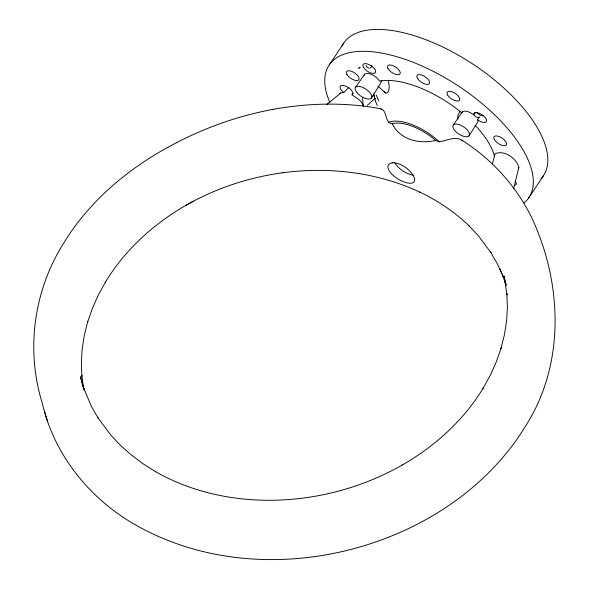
<?xml version="1.0" encoding="UTF-8"?>
<svg xmlns="http://www.w3.org/2000/svg" width="589" height="589" viewBox="0 0 589 589"><rect width="100%" height="100%" fill="white"/><g stroke="black" fill="none" stroke-linecap="round" stroke-linejoin="round"><path stroke-width="0.88" d="M375.245 98.547L375.06 99.018L373.949 94.939M371.814 65.453L371.49 67.043L370.076 68.081M492.389 163.911L495.054 153.803C503.926 149.562 516.899 158.382 518.828 167.556L513.645 188.576M381.687 80.56L379.787 84.676L371.269 98.208A9.586 4.322 33.5 0 1 357.008 92.701A9.586 4.322 33.5 0 1 362.11 87.128A9.586 4.322 33.5 0 1 371.269 98.208M518.335 168.844L518.828 167.556M468.984 135.941A9.586 4.322 33.5 0 0 459.825 124.861A9.586 4.322 33.5 0 0 454.723 130.434A9.586 4.322 33.5 0 0 468.984 135.941L477.399 122.578A9.225 4.16 33.5 0 0 477.797 120.303L477.532 119.626L478.938 117.351L479.821 117.064M329.251 64.981L343.726 43.093M528.863 197.698L543.338 175.809M363.435 105.998L361.425 102.192L359.643 100.182L352.038 94.785L352.988 93.371M355.653 87.15L364.65 74.192L367.072 73.353A9.225 4.16 33.5 0 1 379.471 81.083L383.697 80.531A76.298 34.383 33.5 0 1 456.504 108.648L461.886 112.904A9.225 4.16 33.5 0 1 472.717 114.156L476.295 117.152L478.938 117.351M453.368 124.883L462.365 111.925M460.465 111.314C458.5 113.346 457.197 116.136 457.837 119.007M374.678 98.584L367.264 105.424M326.726 104.525L340.854 92.929L343.843 92.414L349.012 87.305M339.779 93.835L340.854 92.929M352.038 94.785L352.745 94.203A7.377 3.32 33.5 0 0 348.762 87.827A7.377 3.32 33.5 0 0 340.84 85.766A7.377 3.32 33.5 0 0 342.754 91.597L343.843 92.414M380.788 109.223C387.334 109.694 384.632 123.557 392.259 123.683L393.283 123.418A37.652 16.971 33.5 0 1 434.314 139.262L435.691 140.454L439.276 141.853C446.374 140.764 454.126 136.368 461.165 139.748C490.696 158.191 515.198 184.725 530.822 215.876C562.252 281.358 565.808 363.222 525.624 425.957L525.351 426.384C502.181 464.53 468.145 495.364 429.609 517.525L429.433 517.621M186.205 205.163L193.457 201.18C157.926 220.028 126.466 247.476 105.468 281.998L105.703 281.608L98.437 294.794L92.399 308.305L87.621 322.058L87.783 321.469L84.308 335.355L82.143 349.314L81.363 362.449L81.856 376.283L81.768 375.2L83.653 388.895M167.902 147.294L167.747 147.383C125.899 170.354 88.262 202.483 63.413 243.61L63.141 244.045C33.661 291.025 25.717 350.359 42.342 403.325C54.114 455.032 90.11 499.317 135.963 525.145L136.39 525.403C226.183 576.035 341.539 567.958 429.609 517.525M176.604 142.626L176.744 142.553C207.056 126.878 239.627 115.525 273.2 109.34M167.747 147.383L176.744 142.553M193.457 201.18C221.302 186.499 251.783 176.936 282.963 172.732L282.889 172.739C329.273 166.599 377.74 172.29 420.259 192.331L419.847 192.132C437.855 200.702 454.671 211.922 469.013 225.823L468.557 225.366L478.356 235.769L490.939 252.637L490.497 251.93L497.403 263.909L503.072 276.403L499.958 269.077L500.392 270.101M388.681 122.313L389.226 122.07A40.56 18.281 33.5 0 1 438.488 141.095L439.276 141.853M273.119 109.355C308.879 102.854 345.876 102.074 381.635 108.921M435.691 140.454C419.397 144.253 399.99 140.013 392.259 123.683M377.888 86.046L385.456 92.944L386.759 93.114L388.033 92.053L388.909 89.756L389.255 86.583L388.387 80.251M413.758 175.272C406.13 174.02 399.047 169.315 394.763 162.895M369.06 68.184L367.109 67.396L366.174 65.556M477.532 119.626L478.791 120.576A7.377 3.32 33.5 0 0 486.499 121.459A7.377 3.32 33.5 0 0 481.714 114.553A7.377 3.32 33.5 0 0 473.998 113.67L473.939 114.708L474.116 113.5L475.308 112.411L476.98 112.514L478.931 114.273A6.648 5.61 71 0 0 483.216 115.856M461.636 140.013L462.711 140.859M475.073 125.185L477.554 127.828A76.298 34.383 33.5 0 1 494.399 155.916M384.146 91.405L385.456 92.944M376.253 95.087L378.771 100.925M502.638 275.38L506.29 285.893M44.418 411.291L47.415 420.833M82.651 385.361L80.524 376.798L84.308 389.992L83.822 388.423L91.479 406.469L98.415 418.551L98.002 417.866L110.644 434.896L120.068 444.953L130.964 454.708L142.855 463.653L155.665 471.73L155.282 471.502C185.616 488.907 220.301 497.992 255.111 499.921L263.364 500.238C311.875 501.224 360.593 488.863 402.707 464.765L402.552 464.854C435.05 446.167 463.749 420.163 483.289 388.004L483.054 388.387L490.32 375.208L496.365 361.698L501.136 347.944L500.981 348.533L504.456 334.64L506.614 320.681L507.401 307.532L506.893 293.653L506.982 294.743L504.029 275.947L506.113 284.642M82.858 386.215L83.469 388.792M377.299 105.527A71.188 32.078 33.5 0 1 373.816 93.835M364.171 75.178A9.225 4.16 33.5 0 1 364.65 74.192M329.899 102.611A119.854 54.011 33.5 0 1 434.815 72.16A119.854 54.011 33.5 0 1 524.048 202.962M341.959 46.156A119.854 54.011 33.5 0 1 473.88 64.768A119.854 54.011 33.5 0 1 541.136 178.592M363.531 106.035A76.298 34.383 33.5 0 1 362.684 97.899M515.331 181.162A7.377 3.32 33.5 0 1 515.095 185.285M360.034 67.647L358.723 68.096L360.034 67.647M392.362 162.829L392.34 162.829A15.314 7.274 30.1 0 0 388.099 168.277A15.314 7.208 30 0 0 395.941 177.583L395.963 177.598A15.343 6.994 32.3 0 0 403.73 181.795A15.343 6.766 34.5 0 0 410.599 183.253L410.614 183.253A15.307 6.501 36.8 0 0 414.435 178.452A15.314 6.567 36.9 0 0 407.021 168.498L406.999 168.483A15.343 6.825 34.7 0 0 399.401 164.029A15.343 7.061 32.4 0 0 392.362 162.829M346.877 74.391A7.377 3.32 33.5 0 0 357.935 80.398A7.377 3.32 33.5 0 0 353.356 72.16A7.377 3.32 33.5 0 0 346.877 74.391M363.413 67.256A7.377 3.32 33.5 0 0 374.471 73.264A7.377 3.32 33.5 0 0 369.892 65.018A7.377 3.32 33.5 0 0 363.413 67.256M388.026 68.604A7.377 3.32 33.5 0 0 399.084 74.612A7.377 3.32 33.5 0 0 394.505 66.373A7.377 3.32 33.5 0 0 388.026 68.604M494.355 139.571A7.377 3.32 33.5 0 0 505.414 145.579A7.377 3.32 33.5 0 0 500.834 137.333A7.377 3.32 33.5 0 0 494.355 139.571M417.387 78.256A7.377 3.32 33.5 0 0 428.446 84.264A7.377 3.32 33.5 0 0 423.866 76.025A7.377 3.32 33.5 0 0 417.387 78.256M447.537 94.91A7.377 3.32 33.5 0 0 458.603 100.918A7.377 3.32 33.5 0 0 454.016 92.672A7.377 3.32 33.5 0 0 447.537 94.91"/></g></svg>
